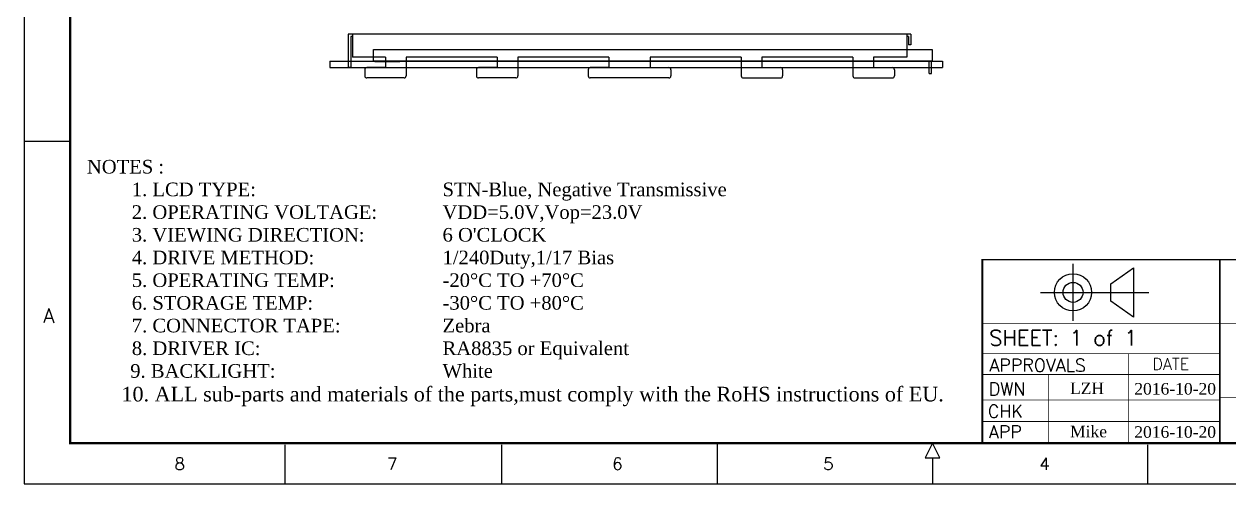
# Model space of a CAD drawing. Header units: millimetres. Extents: x 878 to 1320, y -78 to 234.
# Drawn here: x 878.4 to 1169.6, y -77.9 to 33.4 of the extents above; entities that cross this region are included whole.
import ezdxf

# ---------------------------------------------------------------- set-up
doc = ezdxf.new("R2010")
doc.units = ezdxf.units.MM
doc.linetypes.add('CENTER', pattern=[50.8, 31.75, -6.35, 6.35, -6.35])
for name, color, linetype in [('CEN', 1, 'CENTER'), ('dim', 4, 'Continuous'), ('SPEC', 2, 'Continuous')]:
    doc.layers.add(name, color=color, linetype=linetype)
doc.styles.add('romans', font='romans.shx', dxfattribs={"width": 0.8, "height": 0.715789})
doc.styles.get("Standard").update_dxf_attribs({"font": 'txt', "bigfont": 'gbcbig.shx'})
doc.styles.add('WMF-宋体0', font='')
doc.styles.add('样式 3', font='FSGB2312.ttf')
doc.styles.get('WMF-宋体0').set_extended_font_data('SimSun')

# ---------------------------------------------------------------- blocks, each defined once
blk = doc.blocks.new('3123123123')
at = {"linetype": 'ByBlock', "lineweight": -2}
h = blk.add_hatch(dxfattribs=at)
h.set_pattern_fill('AR-CONC', color=6, scale=0.02, style=0)
h.set_pattern_definition([(50, (702.0058, -213.4754), (3.6436934, -0.3187817), [0.381, -4.191]), (355, (702.006, -213.4754), (-0.7048565, 3.821133), [0.3048, -3.3528]), (100.451, (702.3095, -213.502), (2.93885, 3.502334), [0.3238, -3.5618]), (46.1842, (702.006, -212.4594), (5.421581, -0.840847), [0.5715, -6.2865]), (96.6356, (702.4576, -212.5295), (4.748085, 4.948511), [0.4857, -5.3427]), (351.184, (702.006, -212.4594), (4.748092, 4.948502), [0.4572, -5.0292]), (21, (702.5138, -212.7134), (3.0322976, -2.0453104), [0.381, -4.191]), (326, (702.514, -212.7134), (1.236041, 3.683759), [0.3048, -3.3528]), (71.4514, (702.7665, -212.884), (4.26833, 1.638457), [0.3238, -3.5618]), (37.5, (702.0058, -213.4754), (0.0617721, 1.6911008), [0, -3.31216, 0, -3.4036, 0, -3.3655]), (7.5, (702.0058, -213.4754), (1.3363933, 2.0036115), [0, -1.94056, 0, -3.23596, 0, -1.2827]), (327.5, (700.873, -213.4754), (2.7118119, -0.1145749), [0, -1.27, 0, -3.9624, 0, -5.2578]), (317.5, (700.365, -213.4754), (2.9625836, 0.5085298), [0, -1.651, 0, -2.63144, 0, -3.7338])])
h.paths.add_polyline_path([(2273.38, 145.56), (2265.38, 145.56), (2265.38, 49.56), (2273.38, 49.56)])
for points in [[(2309.36, 142.41), (2311.86, 142.41), (2311.86, 144.41), (2309.36, 144.41)], [(2311.86, 52.71), (2309.36, 52.71), (2309.36, 50.71), (2311.86, 50.71)]]:
    blk.add_hatch(color=1, dxfattribs=at).paths.add_polyline_path(points)
at = {"color": 1, "linetype": 'CENTER', "lineweight": -2}
for p, q in [((2202.28, 152.31), (2202.28, 43.52)), ((2128.99, 97.35), (2272.26, 97.35))]:
    blk.add_line(p, q, dxfattribs=at)
at = {"linetype": 'ByBlock', "lineweight": -2}
for p, q in [((2138.38, 145.56), (2138.38, 49.56)), ((2138.38, 145.56), (2273.38, 145.56)), ((2265.38, 145.56), (2265.38, 49.56)), ((2273.38, 49.56), (2273.38, 145.56)), ((2308.86, 145.56), (2306.06, 145.56)), ((2306.06, 145.56), (2306.06, 49.56)), ((2308.86, 145.56), (2308.86, 49.56)), ((2311.86, 144.41), (2308.86, 144.41)), ((2309.36, 144.41), (2309.36, 142.41)), ((2311.86, 144.41), (2311.86, 142.41)), ((2311.86, 142.41), (2308.86, 142.41)), ((2311.86, 52.71), (2308.86, 52.71)), ((2309.36, 52.71), (2309.36, 50.71)), ((2311.86, 52.71), (2311.86, 50.71)), ((2138.38, 49.56), (2273.38, 49.56)), ((2308.86, 49.56), (2306.06, 49.56)), ((2308.86, 50.71), (2311.86, 50.71)), ((2138.38, 6.64), (2138.38, 9.44)), ((2138.38, 9.44), (2273.38, 9.44)), ((2273.38, 9.44), (2273.38, 6.64)), ((2138.38, 6.64), (2273.38, 6.64)), ((2138.72, 6.64), (2138.72, 6.54)), ((2138.72, 6.54), (2144.72, 6.54)), ((2144.72, 6.54), (2144.72, 6.64)), ((2272.68, 3.64), (2272.68, 6.64)), ((2273.28, 3.64), (2273.28, 6.64)), ((2272.68, 3.64), (2273.28, 3.64))]:
    blk.add_line(p, q, dxfattribs=at)
at = {"color": 2, "linetype": 'ByBlock', "lineweight": -2}
for p, q in [((2139.38, 144.96), (2139.38, 50.16)), ((2139.38, 144.96), (2265.18, 144.96)), ((2265.18, 144.96), (2265.18, 50.16)), ((2139.38, 50.16), (2265.18, 50.16))]:
    blk.add_line(p, q, dxfattribs=at)
at = {"layer": 'dim', "color": 3, "linetype": 'ByBlock', "lineweight": -2}
for p, q in [((2273.38, 134.37), (2273.38, 131.37)), ((2273.38, 60.75), (2273.38, 63.75))]:
    blk.add_line(p, q, dxfattribs=at)
at = {"color": 1, "linetype": 'ByBlock', "lineweight": -2, "insert": (2311.32, 139.66), "char_height": 5, "width": 7.0734, "attachment_point": 1, "style": 'WMF-宋体0'}
blk.add_mtext('K', dxfattribs=at)
at = {"layer": 'CEN', "color": 1, "linetype": 'ByBlock', "lineweight": -2, "insert": (2313.62, 60.32), "char_height": 5, "width": 7.0734, "attachment_point": 1, "style": 'WMF-宋体0'}
blk.add_mtext('A', dxfattribs=at)

msp = doc.modelspace()

# ---------------------------------------------------------------- linework, layer by layer
at = {"color": 5}
for p, q in [((1092.706, 30.969), (956.706, 30.969)), ((956.706, 30.969), (956.706, 22.869)), ((957.306, 30.369), (957.306, 22.869)), ((957.706, 30.369), (957.306, 30.369)), ((957.706, 30.969), (957.706, 25.369)), ((1091.706, 30.969), (1091.706, 25.369)), ((1092.106, 30.369), (1091.706, 30.369)), ((1092.106, 30.369), (1092.106, 28.369)), ((1092.706, 30.969), (1092.706, 28.369)), ((1092.706, 28.369), (1092.106, 28.369)), ((965.706, 25.369), (957.706, 25.369)), ((965.706, 25.369), (965.706, 22.869)), ((992.706, 25.369), (970.706, 25.369)), ((970.706, 25.369), (970.706, 20.869)), ((992.706, 25.369), (992.706, 22.869)), ((1019.706, 25.369), (997.706, 25.369)), ((997.706, 25.369), (997.706, 20.869)), ((1019.706, 25.369), (1019.706, 22.869)), ((1051.706, 25.369), (1029.706, 25.369)), ((1029.706, 25.369), (1029.706, 22.869)), ((1051.706, 25.369), (1051.706, 20.869)), ((1078.706, 25.369), (1056.706, 25.369)), ((1056.706, 25.369), (1056.706, 22.869)), ((1078.706, 25.369), (1078.706, 20.869)), ((1091.706, 25.369), (1083.706, 25.369)), ((1083.706, 25.369), (1083.706, 22.869)), ((957.306, 22.869), (956.706, 22.869)), ((960.706, 22.369), (960.706, 20.869)), ((965.706, 22.869), (961.206, 22.869)), ((987.706, 22.369), (987.706, 20.869)), ((992.706, 22.869), (988.206, 22.869)), ((1014.706, 22.369), (1014.706, 20.869)), ((1019.706, 22.869), (1015.206, 22.869)), ((1029.706, 22.869), (1034.206, 22.869)), ((1034.706, 22.369), (1034.706, 20.869)), ((1056.706, 22.869), (1061.206, 22.869)), ((1061.706, 22.369), (1061.706, 20.869)), ((1083.706, 22.869), (1088.206, 22.869)), ((1088.706, 22.369), (1088.706, 20.869)), ((970.206, 20.369), (961.206, 20.369)), ((997.206, 20.369), (988.206, 20.369)), ((1034.206, 20.369), (1015.206, 20.369)), ((1052.206, 20.369), (1061.206, 20.369)), ((1079.206, 20.369), (1088.206, 20.369))]:
    msp.add_line(p, q, dxfattribs=at)
for p, q in [((952.286, 24.469), (952.286, 22.869)), ((952.286, 24.469), (1100.306, 24.469)), ((1100.306, 24.469), (1100.306, 22.869)), ((952.286, 22.869), (1100.306, 22.869))]:
    msp.add_line(p, q)
for centre, start, end in [((961.206, 22.369), 90, 180), ((961.206, 20.869), 180, 270), ((970.206, 20.869), 270, 0), ((988.206, 22.369), 90, 180), ((988.206, 20.869), 180, 270), ((997.206, 20.869), 270, 0), ((1015.206, 22.369), 90, 180), ((1015.206, 20.869), 180, 270), ((1034.206, 22.369), 0, 90), ((1034.206, 20.869), 270, 0), ((1052.206, 20.869), 180, 270), ((1061.206, 22.369), 0, 90), ((1061.206, 20.869), 270, 0), ((1079.206, 20.869), 180, 270), ((1088.206, 22.369), 0, 90), ((1088.206, 20.869), 270, 0)]:
    msp.add_arc(centre, 0.5, start, end, dxfattribs=at)
at = {"layer": 'SPEC', "color": 0}
for p, q in [((878.366, 234.153), (878.366, -77.872)), ((878.366, 5.073), (889.477, 5.073)), ((1131.892, -38.404), (1131.892, -24.624)), ((1141.001, -29.417), (1146.501, -25.549)), ((1146.501, -25.549), (1146.501, -37.479)), ((1124.051, -31.514), (1150.238, -31.514)), ((1141.001, -33.611), (1141.001, -29.417)), ((1146.501, -37.479), (1141.001, -33.611)), ((941.479, -77.872), (941.479, -68.436)), ((993.859, -77.872), (993.859, -68.436)), ((1045.935, -77.872), (1045.935, -68.007)), ((1097.935, -68.007), (1096.166, -71.546)), ((1097.935, -68.007), (1096.166, -71.546)), ((1099.705, -71.546), (1097.935, -68.007)), ((1099.705, -71.546), (1097.935, -68.007)), ((1149.941, -77.872), (1149.941, -68.436)), ((1096.166, -71.546), (1099.705, -71.546)), ((1096.166, -71.546), (1099.705, -71.546)), ((1097.935, -71.546), (1097.935, -77.872)), ((878.366, -77.872), (1319.648, -77.872))]:
    msp.add_line(p, q, dxfattribs=at)
for points, const_width in [([(1306.454, 224.288), (889.477, 224.288), (889.477, -68.007), (1306.454, -68.007), (1306.454, 224.288)], 0.579), ([(1109.975, -23.426), (1109.975, -68.007)], 0.465), ([(1109.975, -23.613), (1306.454, -23.613)], 0.372), ([(1167.376, -68.007), (1167.376, -23.613)], 0.465), ([(1167.376, -39.006), (1109.975, -39.006)], 0.181), ([(1306.454, -39.006), (1109.975, -39.006)], 0.181), ([(1167.376, -46.377), (1109.975, -46.377)], 0.181), ([(1145.347, -46.377), (1145.347, -68.007)], 0.181), ([(1167.376, -51.386), (1109.975, -51.386)], 0.181), ([(1125.987, -51.386), (1125.987, -68.007)], 0.181), ([(1167.376, -57.547), (1109.975, -57.547)], 0.181), ([(1306.454, -56.985), (1167.376, -56.985)], 0.181), ([(1109.975, -62.765), (1167.376, -62.765)], 0.181), ([(1109.975, -68.007), (1032.965, -68.007)], 0.322)]:
    msp.add_lwpolyline(points, dxfattribs=dict(at, const_width=const_width))
for radius in [4.494, 2.42]:
    msp.add_circle((1131.892, -31.514), radius, dxfattribs=at)

# ---------------------------------------------------------------- block references
msp.add_blockref('3123123123', (-1175.569, 17.831))

# ---------------------------------------------------------------- texts
at = {"attachment_point": 1}
for s, insert, char_height, width in [('{\\fTimes New Roman|b0|i0|c0|p18;NOTES :}', (893.541, 0.541), 3.29474, 89.01967), ('{\\fTimes New Roman|b0|i0|c0|p18;1. LCD TYPE: }', (904.4, -4.95), 3.29474, 89.01967), ('{\\fTimes New Roman|b0|i0|c0|p18;STN-Blue, Negative Transmissive}', (979.503, -4.95), 3.29474, 73.73337), ('{\\fTimes New Roman|b0|i0|c0|p18;2. OPERATING VOLTAGE: }', (904.4, -10.442), 3.29474, 62.45492), ('{\\fTimes New Roman|b0|i0|c0|p18;VDD=5.0V,Vop=23.0V}', (979.503, -10.442), 3.29474, 62.45492), ('{\\fTimes New Roman|b0|i0|c0|p18;3. VIEWING DIRECTION: }', (904.4, -15.933), 3.29474, 62.45492), ("{\\fTimes New Roman|b0|i0|c0|p18;6 O'CLOCK}", (979.503, -15.933), 3.29474, 62.45492), ('{\\fTimes New Roman|b0|i0|c0|p18;4. DRIVE METHOD:}', (904.4, -21.424), 3.29474, 62.45492), ('{\\fTimes New Roman|b0|i0|c0|p18;1/240Duty,1/17 Bias}', (979.503, -21.424), 3.29474, 62.45492), ('{\\fTimes New Roman|b0|i0|c0|p18;5. OPERATING TEMP: }', (904.4, -26.915), 3.29474, 62.45492), ('{\\fTimes New Roman|b0|i0|c0|p18;-20%%DC TO +70%%DC}', (979.503, -26.915), 3.29474, 62.45492), ('{\\fTimes New Roman|b0|i0|c0|p18;6. STORAGE TEMP: }', (904.4, -32.407), 3.29474, 62.45492), ('{\\fTimes New Roman|b0|i0|c0|p18;-30%%DC TO +80%%DC}', (979.503, -32.407), 3.29474, 62.45492), ('{\\fTimes New Roman|b0|i0|c0|p18;Zebra}', (979.503, -37.898), 3.29474, 62.45492), ('{\\fTimes New Roman|b0|i0|c0|p18;7. CONNECTOR TAPE: }', (904.4, -37.898), 3.29474, 62.45492), ('{\\fTimes New Roman|b0|i0|c0|p18;8. DRIVER IC: }', (904.4, -43.389), 3.29474, 62.45492), ('{\\fTimes New Roman|b0|i0|c0|p18;RA8835 or Equivalent}', (979.503, -43.389), 3.29474, 62.45492), ('{\\fTimes New Roman|b0|i0|c0|p18;9. BACKLIGHT: }', (904.025, -48.88), 3.29474, 97.71963), ('{\\fTimes New Roman|b0|i0|c0|p18;White}', (979.503, -48.88), 3.29474, 97.71963), ('{\\fTimes New Roman|b0|i0|c0|p18;\\H1.074x;10. ALL sub-parts and materials of the parts,must comply with the RoHS instructions of EU.\\P\\H0.9311x; }', (901.9, -54.371), 3.294736, 195.39723)]:
    msp.add_mtext(s, dxfattribs=dict(at, insert=insert, char_height=char_height, width=width))
at = {"color": 7, "char_height": 2.80217, "width": 34.5444, "attachment_point": 1, "style": '样式 3'}
for s, insert in [('{\\fTimes New Roman|b0|i0|c0|p18;LZH}', (1131.178, -53.33)), ('{\\fTimes New Roman|b0|i0|c0|p18;201\\fTimes New Roman|b0|i0|c186|p18;6-10-20}', (1146.702, -53.449)), ('{\\fTimes New Roman|b0|i0|c0|p18;Mike}', (1131.178, -63.79)), ('{\\fTimes New Roman|b0|i0|c0|p18;201\\fTimes New Roman|b0|i0|c186|p18;6-10-20}', (1146.702, -63.909))]:
    msp.add_mtext(s, dxfattribs=dict(at, insert=insert))
at = {"layer": 'SPEC', "color": 0, "style": 'romans'}
for s, height, p in [('A', 3.472, (883.006, -38.902)), ('SHEET: 1 of 1', 3.70804, (1111.669, -44.394)), ('APPROVALS', 3.09, (1111.691, -50.695)), ('DATE', 2.7957, (1151.109, -50.273)), ('DWN', 3.09, (1111.517, -56.44)), ('CHK', 3.09, (1111.31, -61.829)), ('APP', 3.09, (1111.575, -66.82)), ('8', 2.949, (914.714, -74.476)), ('7', 2.949, (966.083, -74.476)), ('6', 2.949, (1020.507, -74.476)), ('5', 2.949, (1071.5, -74.476)), ('4', 2.949, (1123.738, -74.476))]:
    msp.add_text(s, height=height, dxfattribs=at).set_placement(p)

doc.saveas('drawing.dxf')
